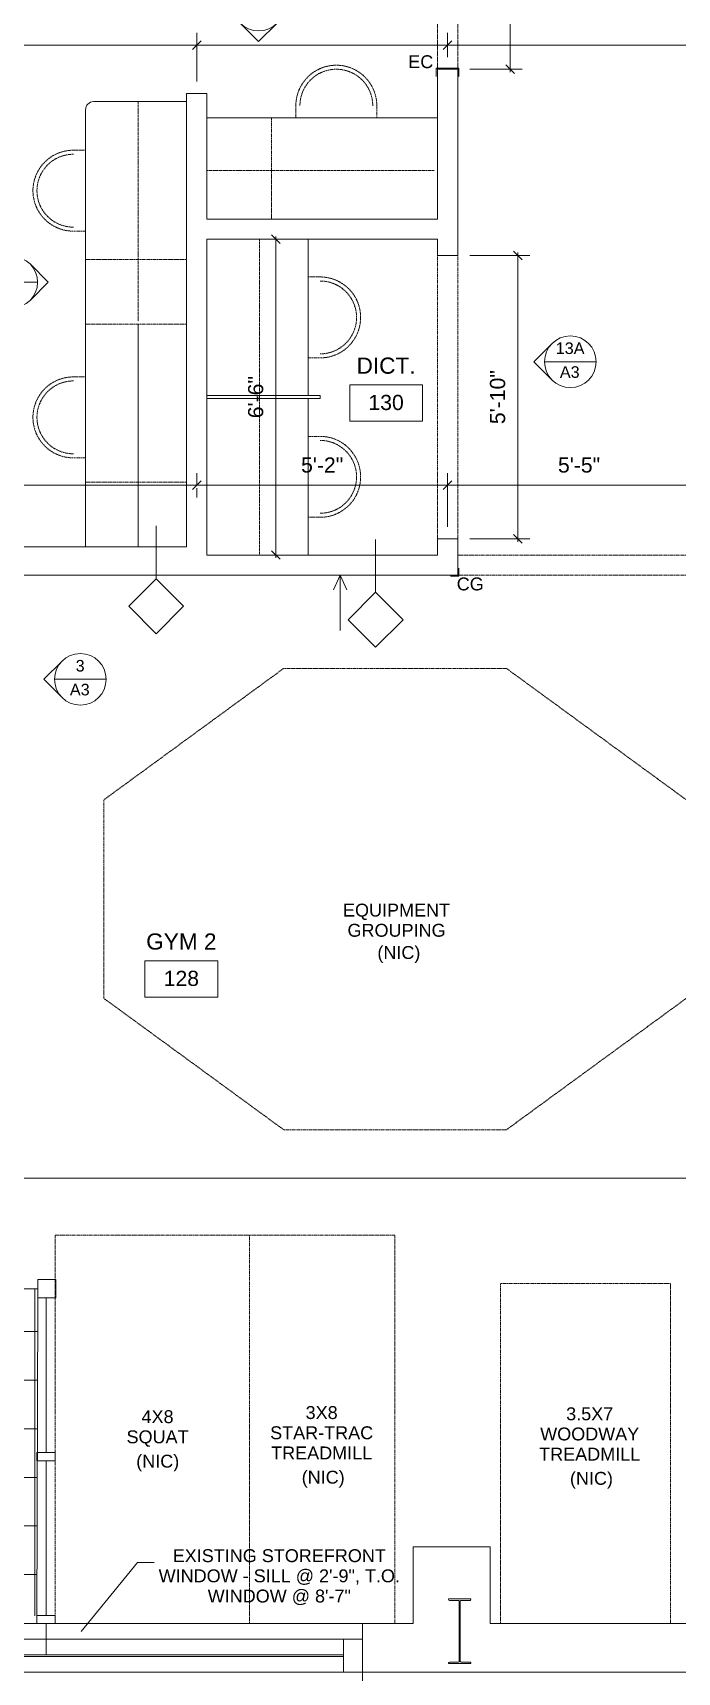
# Model space of a CAD drawing. Header units: inches. Extents: x -2804 to 58974, y -36095 to 66.
# Drawn here: x 21981.9 to 22141.2, y -23865.2 to -23460.2 of the extents above; entities that cross this region are included whole.
import ezdxf

# ---------------------------------------------------------------- set-up
doc = ezdxf.new("R2010")
doc.units = ezdxf.units.IN
doc.header["$MEASUREMENT"] = 0
doc.header["$XCLIPFRAME"] = 2
doc.linetypes.add('IMPORT-DASHED2', pattern=[0.1875, 0.125, -0.0625])
doc.linetypes.add('IMPORT-HIDDEN2 _3_', pattern=[0.09375, 0.0625, -0.03125])
for name, color, linetype, lineweight in [('15xx-Jefferson-REHAB-pr5_dwg', 45, 'Continuous', 9), ('171-LBLU-SC20', 7, 'Continuous', 9), ('A-CABINET-LOWER', 7, 'Continuous', 9), ('A-CABINET-UNDER', 7, 'IMPORT-HIDDEN2 _3_', 9), ('A-CABINET-UPPER', 7, 'IMPORT-DASHED2', 9), ('A-CLNG', 13, 'Continuous', 13), ('A-DIM', 7, 'Continuous', 9), ('A-ETAG-NOTE', 7, 'Continuous', 9), ('A-ETAG-SYM', 7, 'Continuous', 9), ('A-FLOR', 192, 'Continuous', 13), ('A-FURN', 7, 'IMPORT-HIDDEN2 _3_', 9), ('A-ROOM-NOTE', 7, 'Continuous', 9), ('A-ROOM-SYM', 7, 'Continuous', 9), ('A-TEXT', 7, 'Continuous', 9), ('A-TEXT-8', 7, 'Continuous', 9), ('A-WALL', 113, 'Continuous', 13), ('A-Wall-exist', 7, 'Continuous', 9), ('G-ANNO-REFR', 1, 'Continuous', 9), ('STMETAL', 7, 'Continuous', 9)]:
    doc.layers.add(name, color=color, linetype=linetype, lineweight=lineweight)
doc.styles.add('Arial_10', font='arial.ttf', dxfattribs={"height": 4})
doc.styles.add('Arial_11', font='arial.ttf', dxfattribs={"height": 2.863158})
doc.styles.add('Arial_5', font='arial.ttf', dxfattribs={"height": 3.1875})
doc.styles.add('Arial_6', font='arial.ttf', dxfattribs={"height": 3.75})
picture_1 = doc.add_image_def('image1.jpg', size_in_pixel=(1920, 1080))

# ---------------------------------------------------------------- blocks, each defined once
blk = doc.blocks.new('15xx-Jefferson-REHAB-pr5_dwg_RT8-N-1286385-Site Locator Map')
at = {"layer": 'A-ROOM-SYM', "flags": 128}
blk.add_lwpolyline([(18, -9), (-18, -9), (-18, 9), (18, 9)], close=True, dxfattribs=at)
blk = doc.blocks.new('15xx-Jefferson-REHAB-pr5_dwg_FCM-TIC-1286384-Site Locator Map')
at = {"layer": 'A-DIM'}
for p, q in [((0.48, 0), (-1.37, 0)), ((-0.71, -0.71), (0.71, 0.71))]:
    blk.add_line(p, q, dxfattribs=at)
blk = doc.blocks.new('15xx-Jefferson-REHAB-pr5_dwg_EVL8-1286394-Site Locator Map')
at = {"layer": 'A-ETAG-SYM'}
blk.add_line((-15, 0), (15, 0), dxfattribs=at)
at = {"layer": 'A-ETAG-SYM', "flags": 128}
blk.add_lwpolyline([(-10.61, 10.61), (-21.21, 0), (-10.61, -10.61)], dxfattribs=at)
at = {"layer": 'A-ETAG-SYM'}
blk.add_circle((0, 0), 15, dxfattribs=at)
blk = doc.blocks.new('15xx-Jefferson-REHAB-pr5_dwg_RCHAIR-1286391-Site Locator Map')
at = {"layer": 'A-FURN', "flags": 128}
blk.add_lwpolyline([(10, 3), (10, 0), (-10, 0), (-10, 3)], dxfattribs=at)
at = {"layer": 'A-FURN'}
for radius, start in [(10, 360), (9, 0)]:
    blk.add_arc((0, 3), radius, start, 180, dxfattribs=at)
blk = doc.blocks.new('15xx-Jefferson-REHAB-pr5_dwg_RCHAIR-1286386-Site Locator Map')
at = {"layer": 'A-FURN', "flags": 128}
blk.add_lwpolyline([(10, 3), (10, 0), (-10, 0), (-10, 3)], dxfattribs=at)
at = {"layer": 'A-FURN'}
for radius, start in [(10, 360), (9, 0)]:
    blk.add_arc((0, 3), radius, start, 180, dxfattribs=at)
blk = doc.blocks.new('15xx-Jefferson-REHAB-pr5_dwg_EVL8-1286395-Site Locator Map')
at = {"layer": 'A-ETAG-SYM'}
blk.add_line((-15, 0), (15, 0), dxfattribs=at)
at = {"layer": 'A-ETAG-SYM', "flags": 128}
blk.add_lwpolyline([(-10.61, 10.61), (-21.21, 0), (-10.61, -10.61)], dxfattribs=at)
at = {"layer": 'A-ETAG-SYM'}
blk.add_circle((0, 0), 15, dxfattribs=at)
blk = doc.blocks.new('15xx-Jefferson-REHAB-pr5_dwg_EVD8-1286396-Site Locator Map')
at = {"layer": 'A-ETAG-SYM'}
blk.add_line((-15, 0), (15, 0), dxfattribs=at)
at = {"layer": 'A-ETAG-SYM', "flags": 128}
blk.add_lwpolyline([(-10.61, -10.61), (0, -21.21), (10.61, -10.61)], dxfattribs=at)
at = {"layer": 'A-ETAG-SYM'}
blk.add_circle((0, 0), 15, dxfattribs=at)
blk = doc.blocks.new('15xx-Jefferson-REHAB-pr5_dwg-1211969-Site Locator Map')
at = {"layer": 'A-FLOR', "lineweight": 15}
h = blk.add_hatch(dxfattribs=at)
h.set_pattern_fill('FP_4', color=130, style=0, pattern_type=2)
h.set_pattern_definition([(90, (15730.316, 9110.902), (-12, 7e-16), []), (180, (15730.316, 9110.902), (-1e-15, -12), [])])
h.paths.add_polyline_path([(11497.33, 9110.9), (11500.23, 9102.04), (11504.93, 9105.9), (11519.73, 9107.9), (11519.92, 9188.65), (11499.42, 9188.65), (11497.42, 9186.4), (11481.92, 9170.9), (11497.33, 9170.9)], flags=0)
h.paths.add_polyline_path([(11424.23, 9098.9), (11500.23, 9098.9), (11497.33, 9110.9), (11425.33, 9110.9), (11425.33, 9170.9), (11440.92, 9170.9), (11423.23, 9188.65), (11402.73, 9188.65), (11402.73, 9105.9), (11419.54, 9105.9), (11424.23, 9102.04)], flags=0)
h.paths.add_polyline_path([(11464.93, 9170.9), (11479.1, 9170.9), (11494.6, 9186.4), (11461.42, 9186.4), (11463.41, 9174.61)], flags=0)
h.paths.add_polyline_path([(11464.93, 9170.9), (11459.44, 9174.61), (11461.42, 9186.4), (11428.25, 9186.4), (11443.75, 9170.9), (11457.92, 9170.9)], flags=0)
at = {"layer": '171-LBLU-SC20', "flags": 128}
for points in [[(11624.03, 9488.15), (11624.03, 9490.21), (11618.42, 9490.21), (11618.42, 9488.14)], [(11621.93, 9364.67), (11624.01, 9364.67), (11624.01, 9366.62)]]:
    blk.add_lwpolyline(points, dxfattribs=at)
at = {"layer": 'A-CABINET-LOWER'}
for p, q in [((11533.73, 9481.9), (11556.73, 9481.9)), ((11531.73, 9371.9), (11531.73, 9479.9)), ((11586.73, 9447.9), (11586.73, 9409.28)), ((11586.73, 9408.53), (11586.73, 9369.9))]:
    blk.add_line(p, q, dxfattribs=at)
at = {"layer": 'A-CABINET-LOWER', "flags": 128}
for points in [[(11586.73, 9477.9), (11561.73, 9477.9), (11618.73, 9477.9)], [(11561.73, 9408.53), (11589.73, 9408.53), (11589.73, 9409.28), (11561.73, 9409.28)]]:
    blk.add_lwpolyline(points, dxfattribs=at)
at = {"layer": 'A-CABINET-LOWER'}
blk.add_arc((11533.73, 9479.9), 2, 90, 180, dxfattribs=at)
at = {"layer": 'A-CABINET-UNDER'}
for p, q in [((11577.73, 9477.9), (11577.73, 9452.9)), ((11531.73, 9442.9), (11556.73, 9442.9)), ((11531.73, 9426.9), (11556.73, 9426.9)), ((11531.73, 9387.9), (11556.73, 9387.9))]:
    blk.add_line(p, q, dxfattribs=at)
at = {"layer": 'A-CABINET-UPPER'}
for p, q in [((11544.73, 9481.9), (11544.73, 9427.65)), ((11561.73, 9464.9), (11617.98, 9464.9)), ((11574.73, 9447.9), (11574.73, 9369.9))]:
    blk.add_line(p, q, dxfattribs=at)
at = {"layer": 'A-CABINET-UPPER', "flags": 128}
blk.add_lwpolyline([(11544.73, 9371.9), (11544.73, 9426.9)], close=True, dxfattribs=at)
at = {"layer": 'A-CLNG', "color": 7, "linetype": 'IMPORT-HIDDEN2 _3_', "lineweight": 9}
for p, q in [((11618.73, 9489.9), (11618.73, 9531.9)), ((11623.73, 9489.9), (11623.73, 9531.9)), ((11618.73, 9373.9), (11618.73, 9443.9)), ((11623.73, 9373.9), (11623.73, 9443.9)), ((11623.73, 9369.9), (11683.73, 9369.9)), ((11623.73, 9364.9), (11683.73, 9364.9))]:
    blk.add_line(p, q, dxfattribs=at)
at = {"layer": 'A-DIM'}
for p, q in [((11636.67, 9491.4), (11636.67, 9530.4)), ((11439.73, 9495.86), (11557.73, 9495.86)), ((11560.73, 9495.86), (11619.73, 9495.86)), ((11622.73, 9495.86), (11684.73, 9495.86)), ((11626.73, 9489.9), (11639.67, 9489.9)), ((11583.73, 9447.9), (11575.8, 9447.9)), ((11578.8, 9371.4), (11578.8, 9446.4)), ((11626.73, 9443.9), (11641.59, 9443.9)), ((11638.59, 9375.4), (11638.59, 9442.4)), ((11559.23, 9387.12), (11559.23, 9390.12)), ((11557.73, 9387.12), (11439.73, 9387.12)), ((11559.23, 9386.43), (11559.23, 9384.12)), ((11560.73, 9387.12), (11619.73, 9387.12)), ((11622.73, 9387.12), (11684.73, 9387.12)), ((11626.73, 9373.9), (11641.59, 9373.9)), ((11587.66, 9369.9), (11575.8, 9369.9)), ((11290.23, 9215.96), (11760.23, 9215.96))]:
    blk.add_line(p, q, dxfattribs=at)
at = {"layer": 'A-DIM', "flags": 128}
for points in [[(11559.23, 9498.86), (11559.23, 9486.9)], [(11621.23, 9498.86), (11621.23, 9492.9)], [(11621.23, 9390.12), (11621.23, 9376.9)]]:
    blk.add_lwpolyline(points, close=True, dxfattribs=at)
at = {"layer": 'A-FURN', "flags": 128}
for points in [[(11680.25, 9260.39), (11680.25, 9309.41), (11635.76, 9341.9), (11580.74, 9341.9), (11536.25, 9309.41), (11536.25, 9260.39), (11580.74, 9227.9), (11635.76, 9227.9)], [(11524.23, 9105.9), (11524.23, 9201.9), (11572.23, 9201.9), (11572.23, 9105.9), (11608.23, 9105.9), (11608.23, 9201.9), (11572.23, 9201.9), (11572.23, 9105.9)], [(11634.35, 9105.9), (11676.35, 9105.9), (11676.35, 9189.9), (11634.35, 9189.9)]]:
    blk.add_lwpolyline(points, close=True, dxfattribs=at)
at = {"layer": 'A-TEXT'}
for p, q in [((11549.2, 9377.08), (11549.2, 9364.04)), ((11603.43, 9373.73), (11603.43, 9360.69)), ((11594.67, 9364.9), (11592.99, 9361.33))]:
    blk.add_line(p, q, dxfattribs=at)
at = {"layer": 'A-TEXT', "flags": 128}
for points in [[(11542.41, 9357.25), (11549.2, 9364.04), (11555.99, 9357.25), (11549.2, 9350.46)], [(11596.65, 9353.9), (11603.43, 9360.69), (11610.22, 9353.9), (11603.43, 9347.11)]]:
    blk.add_lwpolyline(points, close=True, dxfattribs=at)
for points in [[(11594.67, 9351.25), (11594.67, 9364.9), (11596.35, 9361.33)], [(11530.63, 9104), (11544.56, 9121.02), (11548.69, 9121.02)]]:
    blk.add_lwpolyline(points, dxfattribs=at)
at = {"layer": 'A-WALL', "color": 7, "lineweight": 9, "flags": 128}
blk.add_lwpolyline([(11440.73, 9371.9), (11556.73, 9371.9), (11556.73, 9483.9), (11561.73, 9483.9), (11561.73, 9452.9), (11618.73, 9452.9), (11618.73, 9489.9), (11623.73, 9489.9), (11623.73, 9443.9), (11618.73, 9443.9), (11618.73, 9447.9), (11561.73, 9447.9), (11561.73, 9369.9), (11618.73, 9369.9), (11618.73, 9373.9), (11623.73, 9373.9), (11623.73, 9364.9), (11498.73, 9364.9)], dxfattribs=at)
at = {"layer": 'A-Wall-exist'}
for p, q in [((11519.92, 9188.65), (11499.42, 9188.65)), ((11519.92, 9186.4), (11519.73, 9105.9)), ((11521.98, 9148.15), (11521.98, 9186.4)), ((11521.98, 9107.9), (11521.98, 9146.15)), ((11521.98, 9105.9), (11521.98, 9098.16)), ((11500.23, 9102.04), (11595.54, 9102.04)), ((11504.93, 9098.16), (11595.54, 9098.16)), ((11504.93, 9097.78), (11595.54, 9097.78))]:
    blk.add_line(p, q, dxfattribs=at)
at = {"layer": 'A-Wall-exist', "flags": 128}
for points in [[(11012.23, 9410.9), (11012.23, 9093.9), (11912.23, 9093.9), (11912.23, 8973.9), (11012.23, 8973.9), (11012.23, 9093.9)], [(11504.93, 9100.29), (11504.93, 9105.9), (11612.73, 9105.9), (11612.73, 9124.9), (11631.73, 9124.9), (11631.73, 9105.9), (11893.23, 9105.9), (11893.23, 9119.9), (11900.23, 9119.9), (11900.23, 9388.9), (11894.73, 9388.9), (11894.73, 9400.9), (11900.23, 9400.9)], [(11698.23, 9105.9), (11698.23, 9089.9), (11600.23, 9089.9), (11600.23, 9105.9)]]:
    blk.add_lwpolyline(points, dxfattribs=at)
for points in [[(11524.42, 9190.9), (11524.42, 9186.4), (11519.92, 9186.4), (11519.92, 9190.9)], [(11524.23, 9146.15), (11524.23, 9148.15), (11519.73, 9148.15), (11519.73, 9146.15)], [(11524.23, 9105.9), (11524.23, 9107.9), (11519.73, 9107.9), (11519.73, 9105.9)], [(11595.54, 9093.9), (11600.23, 9093.9), (11600.23, 9102.04), (11595.54, 9102.04)]]:
    blk.add_lwpolyline(points, close=True, dxfattribs=at)
at = {"layer": 'STMETAL'}
for p, q in [((11621.67, 9111.64), (11623.92, 9111.64)), ((11624.11, 9111.46), (11624.11, 9096.58)), ((11624.36, 9096.58), (11624.36, 9111.46)), ((11624.55, 9111.64), (11626.8, 9111.64)), ((11623.92, 9096.39), (11621.67, 9096.39)), ((11626.8, 9096.39), (11624.55, 9096.39))]:
    blk.add_line(p, q, dxfattribs=at)
at = {"layer": 'STMETAL', "flags": 128}
for points in [[(11626.98, 9111.83), (11626.98, 9112.02), (11621.48, 9112.02), (11621.48, 9111.83)], [(11621.48, 9096.21), (11621.48, 9096.02), (11626.98, 9096.02), (11626.98, 9096.21)]]:
    blk.add_lwpolyline(points, dxfattribs=at)
at = {"layer": 'STMETAL'}
for centre, start, end in [((11621.67, 9111.83), 180, 270), ((11623.92, 9111.46), 0, 90), ((11624.55, 9111.46), 90, 180), ((11626.8, 9111.83), 270, 0), ((11621.67, 9096.21), 90, 180), ((11623.92, 9096.58), 270, 0), ((11624.55, 9096.58), 180, 270), ((11626.8, 9096.21), 0, 90)]:
    blk.add_arc(centre, 0.188, start, end, dxfattribs=at)
for name, p, xscale, yscale, zscale in [('15xx-Jefferson-REHAB-pr5_dwg_EVD8-1286396-Site Locator Map', (11574.53, 9505.74), 0.4250000000029104, 0.4250000000029104, 0.4250000000029104), ('15xx-Jefferson-REHAB-pr5_dwg_FCM-TIC-1286384-Site Locator Map', (11559.23, 9495.86), 1.5, 1.5, 1.5), ('15xx-Jefferson-REHAB-pr5_dwg_FCM-TIC-1286384-Site Locator Map', (11621.23, 9495.86), 1.5, 1.5, 1.5), ('15xx-Jefferson-REHAB-pr5_dwg_EVL8-1286394-Site Locator Map', (11651.57, 9417.64), 0.4250000000029104, 0.4250000000029104, 0.4250000000029104), ('15xx-Jefferson-REHAB-pr5_dwg_RT8-N-1286385-Site Locator Map', (11606.03, 9407.44), 0.5, 0.5, 0.5), ('15xx-Jefferson-REHAB-pr5_dwg_FCM-TIC-1286384-Site Locator Map', (11559.23, 9387.12), 1.5, 1.5, 1.5), ('15xx-Jefferson-REHAB-pr5_dwg_FCM-TIC-1286384-Site Locator Map', (11621.23, 9387.12), 1.5, 1.5, 1.5), ('15xx-Jefferson-REHAB-pr5_dwg_EVL8-1286394-Site Locator Map', (11530.45, 9339.19), 0.4250000000029104, 0.4250000000029104, 0.4250000000029104), ('15xx-Jefferson-REHAB-pr5_dwg_RT8-N-1286385-Site Locator Map', (11555.42, 9265.17), 0.5, 0.5, 0.5)]:
    blk.add_blockref(name, p, dxfattribs=dict(xscale=xscale, yscale=yscale, zscale=zscale))
at = {"xscale": 1.5, "yscale": 1.5, "zscale": 1.5}
for p, rotation in [((11559.23, 9495.86), 180), ((11621.23, 9495.86), 180), ((11636.67, 9489.9), 270), ((11578.8, 9447.9), 89.99999999999999), ((11638.59, 9443.9), 89.99999999999999), ((11559.23, 9387.12), 180), ((11621.23, 9387.12), 180), ((11638.59, 9373.9), 270), ((11578.8, 9369.9), 270)]:
    blk.add_blockref('15xx-Jefferson-REHAB-pr5_dwg_FCM-TIC-1286384-Site Locator Map', p, dxfattribs=dict(at, rotation=rotation))
blk.add_blockref('15xx-Jefferson-REHAB-pr5_dwg_RCHAIR-1286391-Site Locator Map', (11593.73, 9477.9))
for p, rotation in [((11531.73, 9459.9), 89.99999999999999), ((11531.73, 9403.9), 89.99999999999999), ((11586.73, 9389.21), 270)]:
    blk.add_blockref('15xx-Jefferson-REHAB-pr5_dwg_RCHAIR-1286391-Site Locator Map', p, dxfattribs=dict(rotation=rotation))
at = {"extrusion": (0, 0, -1), "xscale": 0.4250000000029104, "yscale": 0.4250000000029104, "zscale": -0.4250000000029104}
blk.add_blockref('15xx-Jefferson-REHAB-pr5_dwg_EVL8-1286395-Site Locator Map', (-11513.5, 9437.29), dxfattribs=at)
at = {"extrusion": (0, 0, -1), "zscale": -1, "rotation": 90.00000000000001}
blk.add_blockref('15xx-Jefferson-REHAB-pr5_dwg_RCHAIR-1286386-Site Locator Map', (-11586.73, 9428.59), dxfattribs=at)
at = {"layer": 'A-DIM', "char_height": 3.75, "attachment_point": 2, "rotation": 90, "line_spacing_factor": 0.938532, "style": 'Arial_6'}
for s, insert, width in [('6\'-6"', (11571.91, 9408.9), 12.3988), ('5\'-10"', (11631.7, 9408.9), 15.876)]:
    blk.add_mtext(s, dxfattribs=dict(at, insert=insert, width=width))
at = {"layer": 'A-DIM', "char_height": 3.75, "width": 12.3988, "attachment_point": 2, "line_spacing_factor": 0.938532, "style": 'Arial_6'}
for s, insert in [('5\'-2"', (11590.23, 9394.01)), ('5\'-5"', (11653.73, 9394.01))]:
    blk.add_mtext(s, dxfattribs=dict(at, insert=insert))
at = {"layer": 'A-ETAG-NOTE', "attachment_point": 2, "line_spacing_factor": 0.938532, "style": 'Arial_11'}
for s, insert, char_height, width in [('13A', (11651.52, 9422.42), 2.863, 8.4887), ('A3', (11651.43, 9416.53), 2.863, 5.8338), ('3', (11530.4, 9343.97), 2.86, 2.6549), ('A3', (11530.31, 9338.08), 2.863, 5.8338)]:
    blk.add_mtext(s, dxfattribs=dict(at, insert=insert, char_height=char_height, width=width))
at = {"layer": 'A-ROOM-NOTE', "attachment_point": 2, "line_spacing_factor": 0.938532}
for s, insert, char_height, width, style in [('DICT.', (11606.03, 9418.68), 4, 17.3251, 'Arial_10'), ('130', (11606.03, 9409.46), 3.75, 10.4315, 'Arial_6'), ('GYM 2', (11555.42, 9276.42), 4, 20.595, 'Arial_10'), ('128', (11555.42, 9267.19), 3.75, 10.4315, 'Arial_6')]:
    blk.add_mtext(s, dxfattribs=dict(at, insert=insert, char_height=char_height, width=width, style=style))
at = {"layer": 'A-TEXT-8', "attachment_point": 2, "line_spacing_factor": 0.938532, "style": 'Arial_5'}
for s, insert, char_height, width in [('EC', (11614.6, 9493.36), 3.187, 7.3501), ('CG', (11626.83, 9364.34), 3.187, 7.9334), ('EQUIPMENT\\PGROUPING', (11608.61, 9283.77), 3.187, 31.4615), ('(NIC)', (11609.19, 9273.29), 3.187, 12.6002), ('4X8\\PSQUAT', (11549.54, 9158.63), 3.187, 17.8502), ('3X8\\PSTAR-TRAC\\PTREADMILL', (11590.1, 9159.64), 3.187, 29.867), ('3.5X7\\PWOODWAY\\PTREADMILL', (11656.36, 9159.34), 3.187, 29.7115), ('(NIC)', (11549.58, 9147.64), 3.187, 12.6002), ('(NIC)', (11590.48, 9143.68), 3.187, 12.6002), ('(NIC)', (11656.79, 9143.39), 3.187, 12.6002), ('EXISTING STOREFRONT\\PWINDOW - SILL @ 2\'-9", T.O.\\PWINDOW @ 8\'-7"', (11579.63, 9124.29), 3.1875, 70.0786)]:
    blk.add_mtext(s, dxfattribs=dict(at, insert=insert, char_height=char_height, width=width))

msp = doc.modelspace()

# ---------------------------------------------------------------- block references
at = {"layer": '15xx-Jefferson-REHAB-pr5_dwg', "color": 7}
msp.add_blockref('15xx-Jefferson-REHAB-pr5_dwg-1211969-Site Locator Map', (10463.16, -32959.13), dxfattribs=at)

# ---------------------------------------------------------------- pictures from other files: only their frames are drawn
at = {"layer": 'G-ANNO-REFR'}
image = msp.add_image(picture_1, insert=(2622.27, -39288.79), size_in_units=(58514.29, 32914.29), dxfattribs=at)
image.set_boundary_path([(6.22075, 974.7155), (6.22075, 84.07945), (1848.5501, 84.07945), (1848.5501, 974.7155), (6.22075, 974.7155)])
image.dxf.flags = 15

doc.saveas('drawing.dxf')
